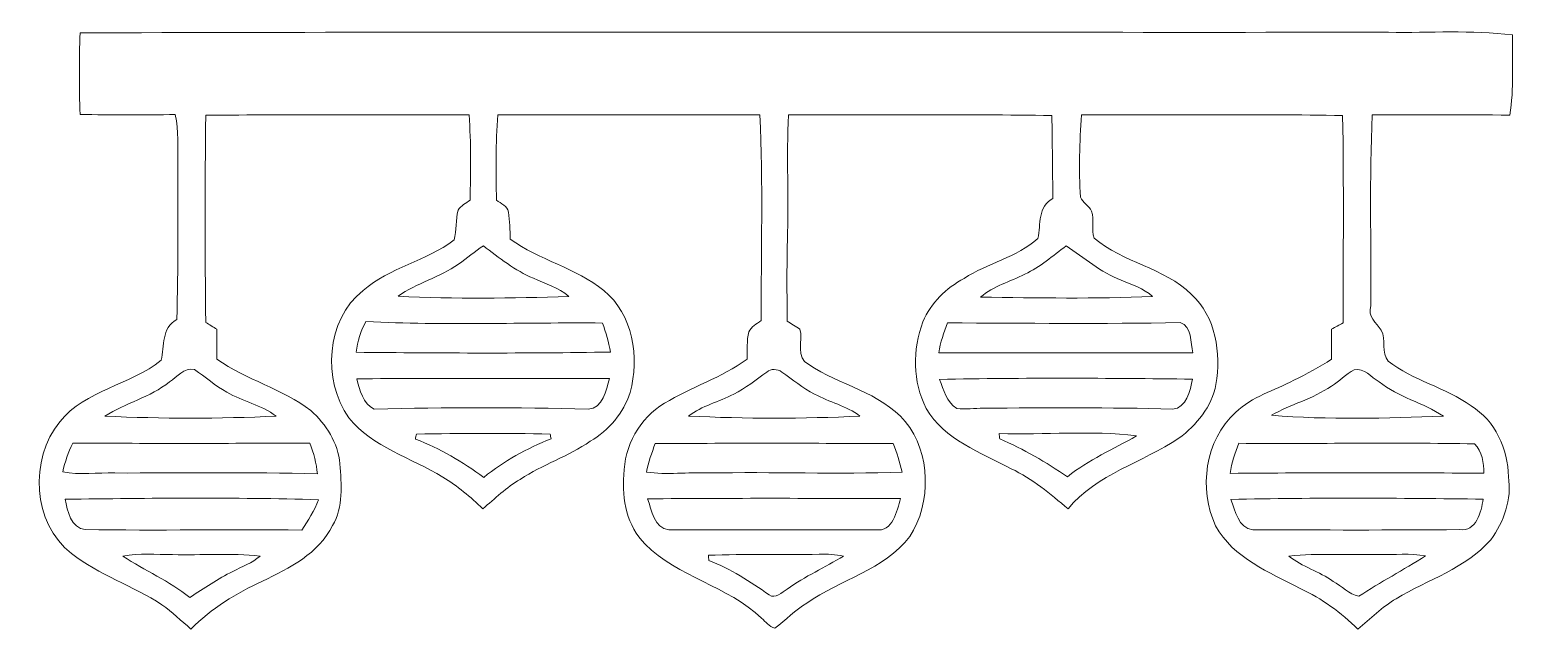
# Model space of a CAD drawing. Header units: centimetres. Extents: x -13.4 to 13.3, y -16.4 to 16.4.
# Drawn here: x -13.41 to 13.24, y 5.64 to 16.4 of the extents above; entities that cross this region are included whole.
import ezdxf

# ---------------------------------------------------------------- set-up
doc = ezdxf.new("R2010")
doc.units = ezdxf.units.CM
doc.header["$MEASUREMENT"] = 0
doc.layers.add('Layer 1', color=7, linetype='Continuous')

msp = doc.modelspace()

# ---------------------------------------------------------------- linework, layer by layer
at = {"layer": 'Layer 1', "color": 8, "lineweight": 9}
for points, knots in [([(-12.50641, 16.3408), (-4.67827, 16.3662), (3.14987, 16.34504), (10.978, 16.35139), (10.978, 16.35139), (11.71919, 16.33728), (12.46567, 16.39725), (13.20368, 16.30341), (13.20368, 16.30341), (13.19345, 15.8254), (13.23613, 15.33997), (13.15394, 14.86655), (13.15394, 14.86655), (12.33161, 14.87219), (11.50929, 14.87007), (10.68696, 14.86972), (10.68696, 14.86972), (10.63299, 13.72954), (10.66932, 12.58725), (10.65909, 11.44637), (10.65909, 11.44637), (10.59877, 11.25481), (10.75611, 11.14016), (10.84924, 11.00645), (10.84924, 11.00645), (10.93567, 10.83712), (10.85065, 10.60781), (10.96954, 10.45294), (10.96954, 10.45294), (11.42215, 10.10793), (11.99683, 9.9774), (12.46073, 9.65002), (12.46073, 9.65002), (12.8957, 9.38755), (13.12078, 8.87497), (13.13136, 8.38002), (13.13136, 8.38002), (13.19168, 7.9775), (13.0534, 7.56934), (12.81386, 7.24937), (12.81386, 7.24937), (12.36301, 6.73396), (11.68744, 6.53711), (11.11806, 6.19174), (11.11806, 6.19174), (10.86194, 6.04428), (10.6531, 5.83261), (10.42838, 5.64352), (10.42838, 5.64352), (10.12816, 5.94339), (9.78209, 6.19809), (9.39509, 6.37342), (9.39509, 6.37342), (8.83947, 6.66693), (8.19423, 6.91776), (7.87532, 7.49772), (7.87532, 7.49772), (7.56735, 8.16024), (7.68235, 9.03372), (8.23445, 9.53466), (8.23445, 9.53466), (8.52902, 9.81618), (8.9266, 9.92766), (9.28044, 10.10934), (9.28044, 10.10934), (9.51327, 10.22187), (9.73834, 10.34993), (9.95671, 10.48857), (9.95671, 10.48857), (9.95671, 10.62263), (9.95636, 10.89074), (9.95636, 11.0248), (9.95636, 11.0248), (10.02445, 11.0636), (10.09359, 11.101), (10.16273, 11.1391), (10.16273, 11.1391), (10.16485, 12.37911), (10.1779, 13.61912), (10.15533, 14.85914), (10.15533, 14.85914), (8.59252, 14.88348), (7.02936, 14.86443), (5.46656, 14.86937), (5.46656, 14.86937), (5.43657, 14.37865), (5.41505, 13.88547), (5.44927, 13.3944), (5.44927, 13.3944), (5.48702, 13.29139), (5.60661, 13.24377), (5.64859, 13.14146), (5.64859, 13.14146), (5.70574, 12.98659), (5.63272, 12.81303), (5.69798, 12.66063), (5.69798, 12.66063), (6.21233, 12.21154), (6.94999, 12.13534), (7.44105, 11.65062), (7.44105, 11.65062), (7.88026, 11.24916), (7.97657, 10.5937), (7.88026, 10.03349), (7.88026, 10.03349), (7.809, 9.6345), (7.53101, 9.30889), (7.21739, 9.07041), (7.21739, 9.07041), (6.56228, 8.63367), (5.74596, 8.428), (5.22596, 7.80394), (5.22596, 7.80394), (4.90846, 8.07346), (4.58461, 8.34263), (4.20643, 8.5236), (4.20643, 8.5236), (3.65857, 8.81782), (3.01052, 9.03619), (2.68032, 9.60592), (2.68032, 9.60592), (2.4369, 10.08147), (2.43196, 10.66285), (2.62282, 11.15744), (2.62282, 11.15744), (2.76181, 11.50105), (3.0405, 11.76245), (3.36118, 11.93708), (3.36118, 11.93708), (3.7831, 12.21225), (4.30768, 12.31173), (4.68727, 12.65392), (4.68727, 12.65392), (4.73701, 12.91004), (4.68233, 13.22049), (4.95609, 13.37253), (4.95609, 13.37253), (4.94409, 13.86783), (4.94727, 14.36349), (4.93598, 14.85879), (4.93598, 14.85879), (3.36118, 14.88383), (1.78638, 14.86443), (0.21158, 14.86937), (0.21158, 14.86937), (0.16607, 14.11795), (0.21934, 13.36477), (0.189, 12.613), (0.189, 12.613), (0.17807, 12.13181), (0.18265, 11.65027), (0.18477, 11.16873), (0.18477, 11.16873), (0.26167, 11.1211), (0.33928, 11.07454), (0.41584, 11.02621), (0.41584, 11.02621), (0.47052, 10.82583), (0.33505, 10.50515), (0.57212, 10.39227), (0.57212, 10.39227), (1.13057, 10.01762), (1.85058, 9.89944), (2.30567, 9.37274), (2.30567, 9.37274), (2.76216, 8.79912), (2.78086, 7.91541), (2.38469, 7.30687), (2.38469, 7.30687), (1.92361, 6.70186), (1.13903, 6.53852), (0.53966, 6.11448), (0.53966, 6.11448), (0.32447, 5.99383), (0.16501, 5.80086), (-0.03783, 5.6654), (-0.03783, 5.6654), (-0.13626, 5.69115), (-0.19941, 5.77934), (-0.27349, 5.84108), (-0.27349, 5.84108), (-0.87991, 6.42387), (-1.77068, 6.5738), (-2.36582, 7.17035), (-2.36582, 7.17035), (-2.68473, 7.49631), (-2.78492, 7.97221), (-2.74364, 8.41459), (-2.74364, 8.41459), (-2.7447, 8.93106), (-2.46036, 9.432), (-2.01692, 9.69729), (-2.01692, 9.69729), (-1.53538, 9.98445), (-0.99316, 10.15873), (-0.53419, 10.4861), (-0.53419, 10.4861), (-0.52114, 10.64909), (-0.54619, 10.81772), (-0.50421, 10.97717), (-0.50421, 10.97717), (-0.46152, 11.07207), (-0.36063, 11.11864), (-0.28301, 11.18108), (-0.28301, 11.18108), (-0.28372, 12.41015), (-0.24386, 13.641), (-0.30277, 14.86902), (-0.30277, 14.86902), (-1.87122, 14.87113), (-3.43967, 14.87043), (-5.00812, 14.86937), (-5.00812, 14.86937), (-5.04763, 14.35996), (-5.0434, 13.84843), (-5.02999, 13.33796), (-5.02999, 13.33796), (-4.95062, 13.27905), (-4.83738, 13.23424), (-4.81374, 13.12735), (-4.81374, 13.12735), (-4.79751, 12.96578), (-4.78905, 12.8035), (-4.78375, 12.64122), (-4.78375, 12.64122), (-4.26447, 12.26199), (-3.60583, 12.13075), (-3.10771, 11.71942), (-3.10771, 11.71942), (-2.57783, 11.2922), (-2.46283, 10.51997), (-2.63181, 9.89097), (-2.63181, 9.89097), (-2.74999, 9.52373), (-3.01775, 9.21328), (-3.34724, 9.01643), (-3.34724, 9.01643), (-3.742, 8.74303), (-4.20626, 8.59769), (-4.60595, 8.33275), (-4.60595, 8.33275), (-4.85396, 8.18776), (-5.05998, 7.98773), (-5.27764, 7.80323), (-5.27764, 7.80323), (-5.49813, 8.01631), (-5.73237, 8.21669), (-5.99731, 8.37261), (-5.99731, 8.37261), (-6.56211, 8.72257), (-7.25038, 8.90354), (-7.68394, 9.43765), (-7.68394, 9.43765), (-8.15419, 10.11851), (-8.09563, 11.18531), (-7.42712, 11.71977), (-7.42712, 11.71977), (-6.94734, 12.13534), (-6.29258, 12.24153), (-5.79305, 12.6257), (-5.79305, 12.6257), (-5.73837, 12.79821), (-5.76906, 12.9873), (-5.71932, 13.16087), (-5.71932, 13.16087), (-5.67028, 13.24271), (-5.58068, 13.2861), (-5.50554, 13.34043), (-5.50554, 13.34043), (-5.49319, 13.84984), (-5.48472, 14.36031), (-5.52459, 14.86866), (-5.52459, 14.86866), (-7.09903, 14.86655), (-8.67348, 14.87995), (-10.24793, 14.86231), (-10.24793, 14.86231), (-10.26874, 13.62442), (-10.2631, 12.38617), (-10.2504, 11.14792), (-10.2504, 11.14792), (-10.18337, 11.10699), (-10.11599, 11.06607), (-10.04932, 11.02374), (-10.04932, 11.02374), (-10.04932, 10.88968), (-10.04932, 10.62192), (-10.04932, 10.48822), (-10.04932, 10.48822), (-9.52368, 10.11428), (-8.87527, 9.96505), (-8.36586, 9.56535), (-8.36586, 9.56535), (-8.0847, 9.32511), (-7.87762, 8.98362), (-7.84234, 8.61074), (-7.84234, 8.61074), (-7.8127, 8.24314), (-7.77954, 7.83604), (-7.97392, 7.50443), (-7.97392, 7.50443), (-8.22334, 6.99925), (-8.74827, 6.74172), (-9.23122, 6.50571), (-9.23122, 6.50571), (-9.7043, 6.29546), (-10.14739, 6.01394), (-10.51569, 5.64776), (-10.51569, 5.64776), (-10.68784, 5.79451), (-10.85294, 5.9515), (-11.03709, 6.08344), (-11.03709, 6.08344), (-11.55815, 6.42352), (-12.16351, 6.61895), (-12.65775, 7.00348), (-12.65775, 7.00348), (-13.37107, 7.54711), (-13.40952, 8.69047), (-12.87048, 9.36674), (-12.87048, 9.36674), (-12.4027, 9.93859), (-11.60365, 10.02114), (-11.04838, 10.46882), (-11.04838, 10.46882), (-10.99547, 10.72529), (-11.04415, 11.04667), (-10.77039, 11.19766), (-10.77039, 11.19766), (-10.73441, 12.12723), (-10.76298, 13.05785), (-10.74923, 13.98813), (-10.74923, 13.98813), (-10.7584, 14.28305), (-10.73512, 14.58362), (-10.79579, 14.87466), (-10.79579, 14.87466), (-11.36588, 14.86972), (-11.93632, 14.86443), (-12.50606, 14.87854), (-12.50606, 14.87854), (-12.52088, 15.36573), (-12.52088, 15.85327), (-12.50641, 16.3408), (-12.50641, 16.3408), (-12.50641, 16.3408), (-12.50641, 16.3408), (-12.50641, 16.3408)], [0, 0, 0, 0, 0.01136364, 0.01136364, 0.01136364, 0.01136364, 0.02272727, 0.02272727, 0.02272727, 0.02272727, 0.03409091, 0.03409091, 0.03409091, 0.03409091, 0.04545455, 0.04545455, 0.04545455, 0.04545455, 0.05681818, 0.05681818, 0.05681818, 0.05681818, 0.06818182, 0.06818182, 0.06818182, 0.06818182, 0.07954545, 0.07954545, 0.07954545, 0.07954545, 0.09090909, 0.09090909, 0.09090909, 0.09090909, 0.10227273, 0.10227273, 0.10227273, 0.10227273, 0.11363636, 0.11363636, 0.11363636, 0.11363636, 0.125, 0.125, 0.125, 0.125, 0.13636364, 0.13636364, 0.13636364, 0.13636364, 0.14772727, 0.14772727, 0.14772727, 0.14772727, 0.15909091, 0.15909091, 0.15909091, 0.15909091, 0.17045455, 0.17045455, 0.17045455, 0.17045455, 0.18181818, 0.18181818, 0.18181818, 0.18181818, 0.19318182, 0.19318182, 0.19318182, 0.19318182, 0.20454545, 0.20454545, 0.20454545, 0.20454545, 0.21590909, 0.21590909, 0.21590909, 0.21590909, 0.22727273, 0.22727273, 0.22727273, 0.22727273, 0.23863636, 0.23863636, 0.23863636, 0.23863636, 0.25, 0.25, 0.25, 0.25, 0.26136364, 0.26136364, 0.26136364, 0.26136364, 0.27272727, 0.27272727, 0.27272727, 0.27272727, 0.28409091, 0.28409091, 0.28409091, 0.28409091, 0.29545455, 0.29545455, 0.29545455, 0.29545455, 0.30681818, 0.30681818, 0.30681818, 0.30681818, 0.31818182, 0.31818182, 0.31818182, 0.31818182, 0.32954545, 0.32954545, 0.32954545, 0.32954545, 0.34090909, 0.34090909, 0.34090909, 0.34090909, 0.35227273, 0.35227273, 0.35227273, 0.35227273, 0.36363636, 0.36363636, 0.36363636, 0.36363636, 0.375, 0.375, 0.375, 0.375, 0.38636364, 0.38636364, 0.38636364, 0.38636364, 0.39772727, 0.39772727, 0.39772727, 0.39772727, 0.40909091, 0.40909091, 0.40909091, 0.40909091, 0.42045455, 0.42045455, 0.42045455, 0.42045455, 0.43181818, 0.43181818, 0.43181818, 0.43181818, 0.44318182, 0.44318182, 0.44318182, 0.44318182, 0.45454545, 0.45454545, 0.45454545, 0.45454545, 0.46590909, 0.46590909, 0.46590909, 0.46590909, 0.47727273, 0.47727273, 0.47727273, 0.47727273, 0.48863636, 0.48863636, 0.48863636, 0.48863636, 0.5, 0.5, 0.5, 0.5, 0.51136364, 0.51136364, 0.51136364, 0.51136364, 0.52272727, 0.52272727, 0.52272727, 0.52272727, 0.53409091, 0.53409091, 0.53409091, 0.53409091, 0.54545455, 0.54545455, 0.54545455, 0.54545455, 0.55681818, 0.55681818, 0.55681818, 0.55681818, 0.56818182, 0.56818182, 0.56818182, 0.56818182, 0.57954545, 0.57954545, 0.57954545, 0.57954545, 0.59090909, 0.59090909, 0.59090909, 0.59090909, 0.60227273, 0.60227273, 0.60227273, 0.60227273, 0.61363636, 0.61363636, 0.61363636, 0.61363636, 0.625, 0.625, 0.625, 0.625, 0.63636364, 0.63636364, 0.63636364, 0.63636364, 0.64772727, 0.64772727, 0.64772727, 0.64772727, 0.65909091, 0.65909091, 0.65909091, 0.65909091, 0.67045455, 0.67045455, 0.67045455, 0.67045455, 0.68181818, 0.68181818, 0.68181818, 0.68181818, 0.69318182, 0.69318182, 0.69318182, 0.69318182, 0.70454545, 0.70454545, 0.70454545, 0.70454545, 0.71590909, 0.71590909, 0.71590909, 0.71590909, 0.72727273, 0.72727273, 0.72727273, 0.72727273, 0.73863636, 0.73863636, 0.73863636, 0.73863636, 0.75, 0.75, 0.75, 0.75, 0.76136364, 0.76136364, 0.76136364, 0.76136364, 0.77272727, 0.77272727, 0.77272727, 0.77272727, 0.78409091, 0.78409091, 0.78409091, 0.78409091, 0.79545455, 0.79545455, 0.79545455, 0.79545455, 0.80681818, 0.80681818, 0.80681818, 0.80681818, 0.81818182, 0.81818182, 0.81818182, 0.81818182, 0.82954545, 0.82954545, 0.82954545, 0.82954545, 0.84090909, 0.84090909, 0.84090909, 0.84090909, 0.85227273, 0.85227273, 0.85227273, 0.85227273, 0.86363636, 0.86363636, 0.86363636, 0.86363636, 0.875, 0.875, 0.875, 0.875, 0.88636364, 0.88636364, 0.88636364, 0.88636364, 0.89772727, 0.89772727, 0.89772727, 0.89772727, 0.90909091, 0.90909091, 0.90909091, 0.90909091, 0.92045455, 0.92045455, 0.92045455, 0.92045455, 0.93181818, 0.93181818, 0.93181818, 0.93181818, 0.94318182, 0.94318182, 0.94318182, 0.94318182, 0.95454545, 0.95454545, 0.95454545, 0.95454545, 0.96590909, 0.96590909, 0.96590909, 0.96590909, 0.97727273, 0.97727273, 0.97727273, 0.97727273, 1, 1, 1, 1]), ([(-5.71227, 12.1939), (-6.05023, 11.95719), (-6.46121, 11.85453), (-6.79812, 11.61605), (-6.79812, 11.61605), (-5.77823, 11.57125), (-4.75518, 11.57407), (-3.73495, 11.61464), (-3.73495, 11.61464), (-3.91733, 11.77304), (-4.1551, 11.83795), (-4.36959, 11.93955), (-4.36959, 11.93955), (-4.70015, 12.07995), (-4.98448, 12.30609), (-5.26741, 12.52269), (-5.26741, 12.52269), (-5.42122, 12.42003), (-5.55775, 12.2948), (-5.71227, 12.1939), (-5.71227, 12.1939), (-5.71227, 12.1939), (-5.71227, 12.1939), (-5.71227, 12.1939)], [0, 0, 0, 0, 0.14285714, 0.14285714, 0.14285714, 0.14285714, 0.28571429, 0.28571429, 0.28571429, 0.28571429, 0.42857143, 0.42857143, 0.42857143, 0.42857143, 0.57142857, 0.57142857, 0.57142857, 0.57142857, 0.71428571, 0.71428571, 0.71428571, 0.71428571, 1, 1, 1, 1]), ([(4.45197, 12.01363), (4.18703, 11.87781), (3.88752, 11.80056), (3.65751, 11.603), (3.65751, 11.603), (4.68551, 11.58536), (5.71491, 11.56843), (6.7422, 11.61429), (6.7422, 11.61429), (6.58098, 11.75646), (6.3739, 11.8249), (6.17882, 11.90568), (6.17882, 11.90568), (5.81334, 12.04397), (5.51595, 12.30644), (5.19457, 12.52163), (5.19457, 12.52163), (4.95432, 12.34242), (4.72678, 12.13887), (4.45197, 12.01363), (4.45197, 12.01363), (4.45197, 12.01363), (4.45197, 12.01363), (4.45197, 12.01363)], [0, 0, 0, 0, 0.14285714, 0.14285714, 0.14285714, 0.14285714, 0.28571429, 0.28571429, 0.28571429, 0.28571429, 0.42857143, 0.42857143, 0.42857143, 0.42857143, 0.57142857, 0.57142857, 0.57142857, 0.57142857, 0.71428571, 0.71428571, 0.71428571, 0.71428571, 1, 1, 1, 1]), ([(-7.37385, 11.16238), (-7.47086, 10.99375), (-7.53048, 10.80678), (-7.54706, 10.61205), (-7.54706, 10.61205), (-6.02765, 10.59582), (-4.50753, 10.59017), (-2.98812, 10.61593), (-2.98812, 10.61593), (-3.01457, 10.79443), (-3.07067, 10.96588), (-3.12782, 11.13592), (-3.12782, 11.13592), (-4.54281, 11.15039), (-5.95992, 11.08936), (-7.37385, 11.16238), (-7.37385, 11.16238), (-7.37385, 11.16238), (-7.37385, 11.16238), (-7.37385, 11.16238)], [0, 0, 0, 0, 0.16666667, 0.16666667, 0.16666667, 0.16666667, 0.33333333, 0.33333333, 0.33333333, 0.33333333, 0.5, 0.5, 0.5, 0.5, 0.66666667, 0.66666667, 0.66666667, 0.66666667, 1, 1, 1, 1]), ([(3.06273, 11.1391), (2.99641, 10.96553), (2.93502, 10.78879), (2.90857, 10.60393), (2.90857, 10.60393), (4.42833, 10.59899), (5.9481, 10.60111), (7.46751, 10.60287), (7.46751, 10.60287), (7.422, 10.78138), (7.45728, 11.08089), (7.23962, 11.14474), (7.23962, 11.14474), (5.84791, 11.11864), (4.45479, 11.13239), (3.06273, 11.1391), (3.06273, 11.1391), (3.06273, 11.1391), (3.06273, 11.1391), (3.06273, 11.1391)], [0, 0, 0, 0, 0.16666667, 0.16666667, 0.16666667, 0.16666667, 0.33333333, 0.33333333, 0.33333333, 0.33333333, 0.5, 0.5, 0.5, 0.5, 0.66666667, 0.66666667, 0.66666667, 0.66666667, 1, 1, 1, 1]), ([(-10.90127, 10.08041), (-11.24629, 9.80242), (-11.69079, 9.70541), (-12.05803, 9.46693), (-12.05803, 9.46693), (-11.03568, 9.41825), (-10.0091, 9.4193), (-8.98675, 9.46622), (-8.98675, 9.46622), (-9.24886, 9.67013), (-9.58859, 9.72799), (-9.87046, 9.89838), (-9.87046, 9.89838), (-10.08212, 10.00703), (-10.25604, 10.17143), (-10.4536, 10.30019), (-10.4536, 10.30019), (-10.64304, 10.34288), (-10.76016, 10.16543), (-10.90127, 10.08041), (-10.90127, 10.08041), (-10.90127, 10.08041), (-10.90127, 10.08041), (-10.90127, 10.08041)], [0, 0, 0, 0, 0.14285714, 0.14285714, 0.14285714, 0.14285714, 0.28571429, 0.28571429, 0.28571429, 0.28571429, 0.42857143, 0.42857143, 0.42857143, 0.42857143, 0.57142857, 0.57142857, 0.57142857, 0.57142857, 0.71428571, 0.71428571, 0.71428571, 0.71428571, 1, 1, 1, 1]), ([(-7.53895, 10.13615), (-7.48603, 9.93471), (-7.42747, 9.6853), (-7.22427, 9.59393), (-7.22427, 9.59393), (-5.94545, 9.6225), (-4.66487, 9.62674), (-3.38605, 9.59358), (-3.38605, 9.59358), (-3.12041, 9.59816), (-3.06467, 9.94036), (-3.00082, 10.13897), (-3.00082, 10.13897), (-4.51353, 10.14391), (-6.02624, 10.1492), (-7.53895, 10.13615), (-7.53895, 10.13615), (-7.53895, 10.13615), (-7.53895, 10.13615), (-7.53895, 10.13615)], [0, 0, 0, 0, 0.16666667, 0.16666667, 0.16666667, 0.16666667, 0.33333333, 0.33333333, 0.33333333, 0.33333333, 0.5, 0.5, 0.5, 0.5, 0.66666667, 0.66666667, 0.66666667, 0.66666667, 1, 1, 1, 1]), ([(-0.18071, 10.25786), (-0.37227, 10.11745), (-0.56136, 9.97034), (-0.77443, 9.86275), (-0.77443, 9.86275), (-1.04008, 9.72234), (-1.34417, 9.65214), (-1.58477, 9.46728), (-1.58477, 9.46728), (-0.56136, 9.41789), (0.46664, 9.4193), (1.49075, 9.46622), (1.49075, 9.46622), (1.25122, 9.65672), (0.93971, 9.71105), (0.6783, 9.86345), (0.6783, 9.86345), (0.46487, 9.96823), (0.28355, 10.12415), (0.08811, 10.25715), (0.08811, 10.25715), (0.0112, 10.31607), (-0.10557, 10.31959), (-0.18071, 10.25786), (-0.18071, 10.25786), (-0.18071, 10.25786), (-0.18071, 10.25786), (-0.18071, 10.25786)], [0, 0, 0, 0, 0.125, 0.125, 0.125, 0.125, 0.25, 0.25, 0.25, 0.25, 0.375, 0.375, 0.375, 0.375, 0.5, 0.5, 0.5, 0.5, 0.625, 0.625, 0.625, 0.625, 0.75, 0.75, 0.75, 0.75, 1, 1, 1, 1]), ([(2.92197, 10.12521), (2.98829, 9.93577), (3.04791, 9.71529), (3.22959, 9.60557), (3.22959, 9.60557), (3.38834, 9.57594), (3.55062, 9.6158), (3.71078, 9.60698), (3.71078, 9.60698), (4.84108, 9.61898), (5.97244, 9.62497), (7.10274, 9.59181), (7.10274, 9.59181), (7.35321, 9.61051), (7.42306, 9.92484), (7.46046, 10.1305), (7.46046, 10.1305), (5.94775, 10.14814), (4.43433, 10.15767), (2.92197, 10.12521), (2.92197, 10.12521), (2.92197, 10.12521), (2.92197, 10.12521), (2.92197, 10.12521)], [0, 0, 0, 0, 0.14285714, 0.14285714, 0.14285714, 0.14285714, 0.28571429, 0.28571429, 0.28571429, 0.28571429, 0.42857143, 0.42857143, 0.42857143, 0.42857143, 0.57142857, 0.57142857, 0.57142857, 0.57142857, 0.71428571, 0.71428571, 0.71428571, 0.71428571, 1, 1, 1, 1]), ([(10.36029, 10.29913), (10.21071, 10.22117), (10.09923, 10.08782), (9.95248, 10.00456), (9.95248, 10.00456), (9.62263, 9.77385), (9.22329, 9.67965), (8.87545, 9.48245), (8.87545, 9.48245), (9.90168, 9.39673), (10.93673, 9.42918), (11.96508, 9.46658), (11.96508, 9.46658), (11.59995, 9.70929), (11.15298, 9.80277), (10.80902, 10.08182), (10.80902, 10.08182), (10.66509, 10.16225), (10.54832, 10.33759), (10.36029, 10.29913), (10.36029, 10.29913), (10.36029, 10.29913), (10.36029, 10.29913), (10.36029, 10.29913)], [0, 0, 0, 0, 0.14285714, 0.14285714, 0.14285714, 0.14285714, 0.28571429, 0.28571429, 0.28571429, 0.28571429, 0.42857143, 0.42857143, 0.42857143, 0.42857143, 0.57142857, 0.57142857, 0.57142857, 0.57142857, 0.71428571, 0.71428571, 0.71428571, 0.71428571, 1, 1, 1, 1]), ([(-6.46721, 9.14308), (-6.47215, 9.12085), (-6.48203, 9.0764), (-6.48697, 9.05383), (-6.48697, 9.05383), (-6.04352, 8.89367), (-5.641, 8.64284), (-5.26036, 8.36873), (-5.26036, 8.36873), (-4.89735, 8.66224), (-4.4846, 8.88732), (-4.05315, 9.06229), (-4.05315, 9.06229), (-4.05668, 9.08311), (-4.06373, 9.12509), (-4.06726, 9.1459), (-4.06726, 9.1459), (-4.86736, 9.16142), (-5.66746, 9.16248), (-6.46721, 9.14308), (-6.46721, 9.14308), (-6.46721, 9.14308), (-6.46721, 9.14308), (-6.46721, 9.14308)], [0, 0, 0, 0, 0.14285714, 0.14285714, 0.14285714, 0.14285714, 0.28571429, 0.28571429, 0.28571429, 0.28571429, 0.42857143, 0.42857143, 0.42857143, 0.42857143, 0.57142857, 0.57142857, 0.57142857, 0.57142857, 0.71428571, 0.71428571, 0.71428571, 0.71428571, 1, 1, 1, 1]), ([(3.98948, 9.15366), (3.99195, 9.13003), (3.99759, 9.0824), (4.00041, 9.05877), (4.00041, 9.05877), (4.42939, 8.87779), (4.8305, 8.63861), (5.21714, 8.38037), (5.21714, 8.38037), (5.59356, 8.68447), (6.03982, 8.87215), (6.45433, 9.11274), (6.45433, 9.11274), (5.63871, 9.2154), (4.80968, 9.12791), (3.98948, 9.15366), (3.98948, 9.15366), (3.98948, 9.15366), (3.98948, 9.15366), (3.98948, 9.15366)], [0, 0, 0, 0, 0.16666667, 0.16666667, 0.16666667, 0.16666667, 0.33333333, 0.33333333, 0.33333333, 0.33333333, 0.5, 0.5, 0.5, 0.5, 0.66666667, 0.66666667, 0.66666667, 0.66666667, 1, 1, 1, 1]), ([(-12.63482, 8.98221), (-12.71949, 8.81958), (-12.77311, 8.64319), (-12.81686, 8.46575), (-12.81686, 8.46575), (-12.50853, 8.4093), (-12.19315, 8.45799), (-11.882, 8.4467), (-11.882, 8.4467), (-10.6702, 8.44458), (-9.45771, 8.46892), (-8.24627, 8.42906), (-8.24627, 8.42906), (-8.26355, 8.6192), (-8.31188, 8.80335), (-8.38173, 8.98045), (-8.38173, 8.98045), (-9.79955, 8.97869), (-11.21736, 8.97551), (-12.63482, 8.98221), (-12.63482, 8.98221), (-12.63482, 8.98221), (-12.63482, 8.98221), (-12.63482, 8.98221)], [0, 0, 0, 0, 0.14285714, 0.14285714, 0.14285714, 0.14285714, 0.28571429, 0.28571429, 0.28571429, 0.28571429, 0.42857143, 0.42857143, 0.42857143, 0.42857143, 0.57142857, 0.57142857, 0.57142857, 0.57142857, 0.71428571, 0.71428571, 0.71428571, 0.71428571, 1, 1, 1, 1]), ([(-2.18308, 8.97798), (-2.24411, 8.80865), (-2.30267, 8.63861), (-2.34147, 8.46292), (-2.34147, 8.46292), (-1.97317, 8.40965), (-1.59888, 8.46328), (-1.22811, 8.44811), (-1.22811, 8.44811), (-0.06958, 8.46751), (1.09141, 8.42059), (2.24887, 8.46292), (2.24887, 8.46292), (2.21042, 8.63861), (2.1508, 8.809), (2.09012, 8.97798), (2.09012, 8.97798), (0.6656, 8.97904), (-0.75891, 8.97939), (-2.18308, 8.97798), (-2.18308, 8.97798), (-2.18308, 8.97798), (-2.18308, 8.97798), (-2.18308, 8.97798)], [0, 0, 0, 0, 0.14285714, 0.14285714, 0.14285714, 0.14285714, 0.28571429, 0.28571429, 0.28571429, 0.28571429, 0.42857143, 0.42857143, 0.42857143, 0.42857143, 0.57142857, 0.57142857, 0.57142857, 0.57142857, 0.71428571, 0.71428571, 0.71428571, 0.71428571, 1, 1, 1, 1]), ([(8.29125, 8.97974), (8.22281, 8.80512), (8.1639, 8.62661), (8.13567, 8.44035), (8.13567, 8.44035), (9.65403, 8.45375), (11.17274, 8.45375), (12.69145, 8.44211), (12.69145, 8.44211), (12.68757, 8.62661), (12.66428, 8.83581), (12.52176, 8.9681), (12.52176, 8.9681), (11.11206, 8.99809), (9.7013, 8.9674), (8.29125, 8.97974), (8.29125, 8.97974), (8.29125, 8.97974), (8.29125, 8.97974), (8.29125, 8.97974)], [0, 0, 0, 0, 0.16666667, 0.16666667, 0.16666667, 0.16666667, 0.33333333, 0.33333333, 0.33333333, 0.33333333, 0.5, 0.5, 0.5, 0.5, 0.66666667, 0.66666667, 0.66666667, 0.66666667, 1, 1, 1, 1]), ([(-12.7717, 7.97574), (-12.73431, 7.76972), (-12.6701, 7.45186), (-12.41187, 7.43175), (-12.41187, 7.43175), (-11.11647, 7.41235), (-9.82036, 7.43634), (-8.52496, 7.42399), (-8.52496, 7.42399), (-8.41207, 7.59721), (-8.29883, 7.77183), (-8.22757, 7.96657), (-8.22757, 7.96657), (-9.74099, 8.01349), (-11.25723, 7.99479), (-12.7717, 7.97574), (-12.7717, 7.97574), (-12.7717, 7.97574), (-12.7717, 7.97574), (-12.7717, 7.97574)], [0, 0, 0, 0, 0.16666667, 0.16666667, 0.16666667, 0.16666667, 0.33333333, 0.33333333, 0.33333333, 0.33333333, 0.5, 0.5, 0.5, 0.5, 0.66666667, 0.66666667, 0.66666667, 0.66666667, 1, 1, 1, 1]), ([(-2.32172, 7.98315), (-2.24446, 7.78559), (-2.2046, 7.44975), (-1.93578, 7.42893), (-1.93578, 7.42893), (-0.7, 7.42188), (0.53613, 7.42364), (1.77227, 7.42929), (1.77227, 7.42929), (2.08695, 7.37849), (2.14939, 7.77007), (2.22241, 7.98632), (2.22241, 7.98632), (0.70794, 7.99267), (-0.80689, 7.99761), (-2.32172, 7.98315), (-2.32172, 7.98315), (-2.32172, 7.98315), (-2.32172, 7.98315), (-2.32172, 7.98315)], [0, 0, 0, 0, 0.16666667, 0.16666667, 0.16666667, 0.16666667, 0.33333333, 0.33333333, 0.33333333, 0.33333333, 0.5, 0.5, 0.5, 0.5, 0.66666667, 0.66666667, 0.66666667, 0.66666667, 1, 1, 1, 1]), ([(8.14837, 7.97327), (8.22845, 7.76725), (8.28137, 7.45892), (8.54172, 7.42929), (8.54172, 7.42929), (9.7768, 7.42329), (11.01293, 7.42047), (12.24836, 7.4314), (12.24836, 7.4314), (12.55633, 7.38025), (12.63959, 7.75419), (12.67945, 7.97785), (12.67945, 7.97785), (11.16956, 7.9969), (9.65826, 8.00537), (8.14837, 7.97327), (8.14837, 7.97327), (8.14837, 7.97327), (8.14837, 7.97327), (8.14837, 7.97327)], [0, 0, 0, 0, 0.16666667, 0.16666667, 0.16666667, 0.16666667, 0.33333333, 0.33333333, 0.33333333, 0.33333333, 0.5, 0.5, 0.5, 0.5, 0.66666667, 0.66666667, 0.66666667, 0.66666667, 1, 1, 1, 1]), ([(-11.737, 6.95304), (-11.3433, 6.69621), (-10.90515, 6.50924), (-10.53403, 6.21573), (-10.53403, 6.21573), (-10.28074, 6.37695), (-10.03379, 6.54946), (-9.76357, 6.6814), (-9.76357, 6.6814), (-9.59811, 6.76712), (-9.41961, 6.8345), (-9.27462, 6.9548), (-9.27462, 6.9548), (-9.79567, 7.01548), (-10.32131, 6.97032), (-10.84448, 6.98267), (-10.84448, 6.98267), (-11.14152, 6.98267), (-11.4442, 7.02112), (-11.737, 6.95304), (-11.737, 6.95304), (-11.737, 6.95304), (-11.737, 6.95304), (-11.737, 6.95304)], [0, 0, 0, 0, 0.14285714, 0.14285714, 0.14285714, 0.14285714, 0.28571429, 0.28571429, 0.28571429, 0.28571429, 0.42857143, 0.42857143, 0.42857143, 0.42857143, 0.57142857, 0.57142857, 0.57142857, 0.57142857, 0.71428571, 0.71428571, 0.71428571, 0.71428571, 1, 1, 1, 1]), ([(-1.22917, 6.97138), (-1.2267, 6.94845), (-1.2214, 6.90224), (-1.21858, 6.87895), (-1.21858, 6.87895), (-0.82911, 6.72832), (-0.47916, 6.49725), (-0.13696, 6.26124), (-0.13696, 6.26124), (-0.02478, 6.17692), (0.09481, 6.31592), (0.18794, 6.36037), (0.18794, 6.36037), (0.4998, 6.60026), (0.86669, 6.74772), (1.19654, 6.95656), (1.19654, 6.95656), (1.05331, 6.98479), (0.90726, 6.99572), (0.76156, 6.99008), (0.76156, 6.99008), (0.09798, 6.97526), (-0.56594, 6.99749), (-1.22917, 6.97138), (-1.22917, 6.97138), (-1.22917, 6.97138), (-1.22917, 6.97138), (-1.22917, 6.97138)], [0, 0, 0, 0, 0.125, 0.125, 0.125, 0.125, 0.25, 0.25, 0.25, 0.25, 0.375, 0.375, 0.375, 0.375, 0.5, 0.5, 0.5, 0.5, 0.625, 0.625, 0.625, 0.625, 0.75, 0.75, 0.75, 0.75, 1, 1, 1, 1]), ([(9.18907, 6.9548), (9.43037, 6.76465), (9.73446, 6.67963), (9.98493, 6.50219), (9.98493, 6.50219), (10.13875, 6.41717), (10.26786, 6.27359), (10.44319, 6.23478), (10.44319, 6.23478), (10.83478, 6.48807), (11.24717, 6.71103), (11.64193, 6.96044), (11.64193, 6.96044), (11.36571, 7.01054), (11.08348, 6.97738), (10.80479, 6.98549), (10.80479, 6.98549), (10.26645, 6.97244), (9.72564, 7.01407), (9.18907, 6.9548)], [0, 0, 0, 0, 0.16666667, 0.16666667, 0.16666667, 0.16666667, 0.33333333, 0.33333333, 0.33333333, 0.33333333, 0.5, 0.5, 0.5, 0.5, 0.66666667, 0.66666667, 0.66666667, 0.66666667, 1, 1, 1, 1])]:
    msp.add_open_spline(points, degree=3, knots=knots, dxfattribs=at)

doc.saveas('drawing.dxf')
